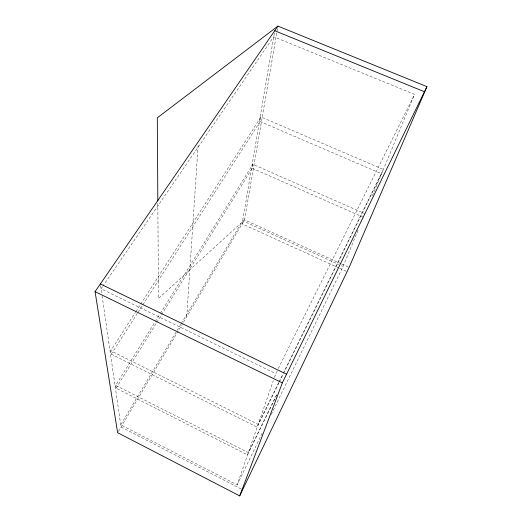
<?xml version="1.0" encoding="UTF-8"?>
<svg xmlns="http://www.w3.org/2000/svg" width="522" height="522" viewBox="0 0 522 522"><rect width="100%" height="100%" fill="white"/><g stroke="black" fill="none" stroke-linecap="round" stroke-linejoin="round"><path stroke-width="0.39" stroke-dasharray="2.61 1.96" d="M186.745 316.776L198.19 144.079M274.357 32.99L242.13 223.899L338.948 267.962M156.75 322.465L252.198 168.221L252.857 164.332L364.963 213.694M142.878 304.776L260.126 121.574L260.909 116.974L383.35 169.454L283.257 373.223M277.508 28.501L244.531 219.886L182.413 324.038M180.853 324.208L120.712 424.836L237.145 484.886L273.345 380.525M274.409 377.458L277.913 369.243M271.264 414.501L343.058 266.396L358.666 228.838M372.408 195.789L414.559 94.384L273.717 36.768L102.906 286.076M237.145 484.886L262.383 432.829M276.595 394.73L248.335 452.633L115.695 385.386L154.825 322.328M276.79 394.958L247.545 454.903L116.093 388.172L115.695 385.386M279.042 382.613L257.17 427.153L111.258 354.177L110.768 350.758L135.426 312.365M279.4 381.882L283.342 373.85M283.7 373.119L381.562 173.761L260.126 121.574M278.591 382.724L258.142 424.353L110.768 350.758M278.95 381.993L282.898 373.954M278.278 368.519L414.559 94.384M118.377 431.413L182.165 324.456M181.271 323.51L242.658 220.78L338.628 264.386M116.093 388.172L156.326 323.157M155.256 321.637L159.986 314.016M160.417 313.317L252.857 164.332M111.258 354.177L137.606 313.011M138.043 312.319L142.434 305.461M135.864 311.68L140.268 304.822M140.712 304.137L260.909 116.974M102.442 286.748L101.059 288.764L275.74 373.621M252.198 168.221L363.456 217.322M340.977 263.662L244.531 219.886L158.453 298.538L157.84 203.306M341.714 264.002L349.133 267.368M341.584 265.724L343.058 266.396M339.692 268.301L347.078 271.662M241.177 489.003L121.026 426.976L101.875 294.401M100.596 285.547L101.757 293.592"/><path stroke-width="0.78" d="M277.919 26.1L95.063 291.641L117.62 432.679L239.683 495.9L282.33 382.874L426.937 86.639L277.919 26.1L157.292 117.848L157.827 200.866M426.937 86.639L349.133 267.368L239.683 495.9M274.735 30.726L424.445 91.748M100.368 283.942L286.565 374.196M95.063 291.641L282.33 382.874"/></g></svg>
